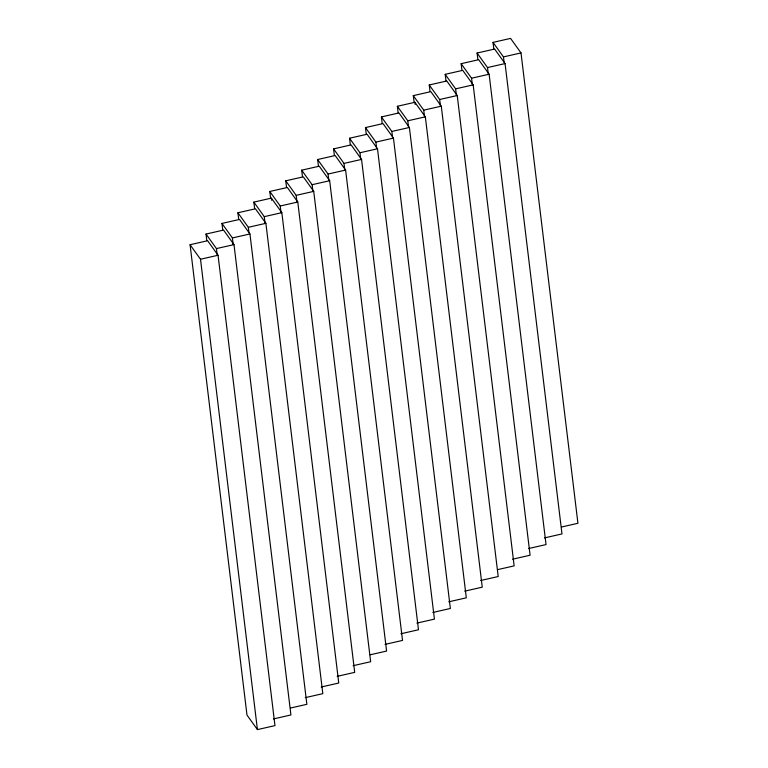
<?xml version="1.0" encoding="UTF-8"?>
<svg xmlns="http://www.w3.org/2000/svg" width="768" height="768" viewBox="0 0 768 768"><rect width="100%" height="100%" fill="white"/><g stroke="black" fill="none" stroke-linecap="round" stroke-linejoin="round"><path stroke-width="1.15" d="M493.814 48.922L493.027 42.384L510.576 38.4L521.011 52.925L577.93 523.277L561.552 527.002M477.869 59.568L477.082 53.04L494.63 49.046L505.066 63.571L561.984 533.933L544.435 537.917M461.933 70.214L461.136 63.686L478.685 59.702L489.12 74.227L546.038 544.579L528.49 548.563M493.027 42.384L503.462 56.909L521.011 52.925M445.987 80.87L445.19 74.333L462.739 70.349L473.174 84.874L530.093 555.226L512.544 559.219M477.082 53.04L487.517 67.565L505.066 63.571M430.042 91.517L429.245 84.979L446.794 80.995L457.229 95.52L514.147 565.882L497.77 569.597M461.136 63.686L471.571 78.211L489.12 74.227M414.096 102.163L413.299 95.635L430.848 91.642L441.283 106.166L498.202 576.528L480.653 580.512M445.19 74.333L455.626 88.858L473.174 84.874M398.15 112.81L397.354 106.282L414.912 102.298L425.338 116.822L482.256 587.174L464.707 591.158M429.245 84.979L439.68 99.504L457.229 95.52M382.205 123.466L381.408 116.928L398.966 112.944L409.392 127.469L466.31 597.821L448.762 601.814M413.299 95.635L423.734 110.16L441.283 106.166M366.259 134.112L365.472 127.584L383.021 123.59L393.446 138.115L450.365 608.477L432.816 612.461M397.354 106.282L407.789 120.806L425.338 116.822M350.314 144.758L349.526 138.23L367.075 134.246L377.501 148.771L434.419 619.123L416.87 623.107M381.408 116.928L391.843 131.453L409.392 127.469M334.368 155.414L333.581 148.877L351.13 144.893L361.555 159.418L418.474 629.77L400.925 633.754M365.472 127.584L375.898 142.109L393.446 138.115M318.422 166.061L317.635 159.523L335.184 155.539L345.61 170.064L402.528 640.416L384.979 644.41M349.526 138.23L359.952 152.755L377.501 148.771M302.477 176.707L301.69 170.179L319.238 166.186L329.664 180.71L386.592 651.072L370.205 654.787M333.581 148.877L344.006 163.402L361.555 159.418M286.531 187.354L285.744 180.826L303.293 176.842L313.728 191.366L370.646 661.718L353.088 665.702M317.635 159.523L328.061 174.048L345.61 170.064M270.586 198.01L269.798 191.472L287.347 187.488L297.782 202.013L354.701 672.365L337.152 676.358M301.69 170.179L312.115 184.704L329.664 180.71M254.64 208.656L253.853 202.118L271.402 198.134L281.837 212.659L338.755 683.021L321.206 687.005M285.744 180.826L296.17 195.35L313.728 191.366M238.694 219.302L237.907 212.774L255.456 208.781L265.891 223.315L322.81 693.667L305.261 697.651M269.798 191.472L280.224 205.997L297.782 202.013M222.749 229.958L221.962 223.421L239.51 219.437L249.946 233.962L306.864 704.314L290.486 708.038M253.853 202.118L264.278 216.653L281.837 212.659M206.803 240.605L206.016 234.067L223.565 230.083L234 244.608L290.918 714.96L273.37 718.954M237.907 212.774L248.342 227.299L265.891 223.315M190.07 244.723L207.619 240.73L218.054 255.254L274.973 725.616L257.424 729.6L246.989 715.075L190.07 244.723L200.506 259.248L257.424 729.6M221.962 223.421L232.397 237.946L249.946 233.962M206.016 234.067L216.451 248.592L234 244.608M200.506 259.248L218.054 255.254M503.462 56.909L504.115 62.352M487.517 67.565L488.304 74.093M471.571 78.211L472.358 84.739M455.626 88.858L456.413 95.395M439.68 99.504L440.467 106.042M423.734 110.16L424.522 116.688M414.912 102.298L415.171 104.477M407.789 120.806L408.576 127.344M391.843 131.453L392.63 137.99M375.898 142.109L376.56 147.552M359.952 152.755L360.739 159.283M344.006 163.402L344.803 169.939M328.061 174.048L328.858 180.586M312.115 184.704L312.912 191.232M296.17 195.35L296.966 201.878M280.224 205.997L281.021 212.534M271.402 198.134L271.67 200.314M264.278 216.653L265.075 223.181M248.342 227.299L248.995 232.742M232.397 237.946L233.184 244.483M216.451 248.592L217.238 255.13"/></g></svg>
